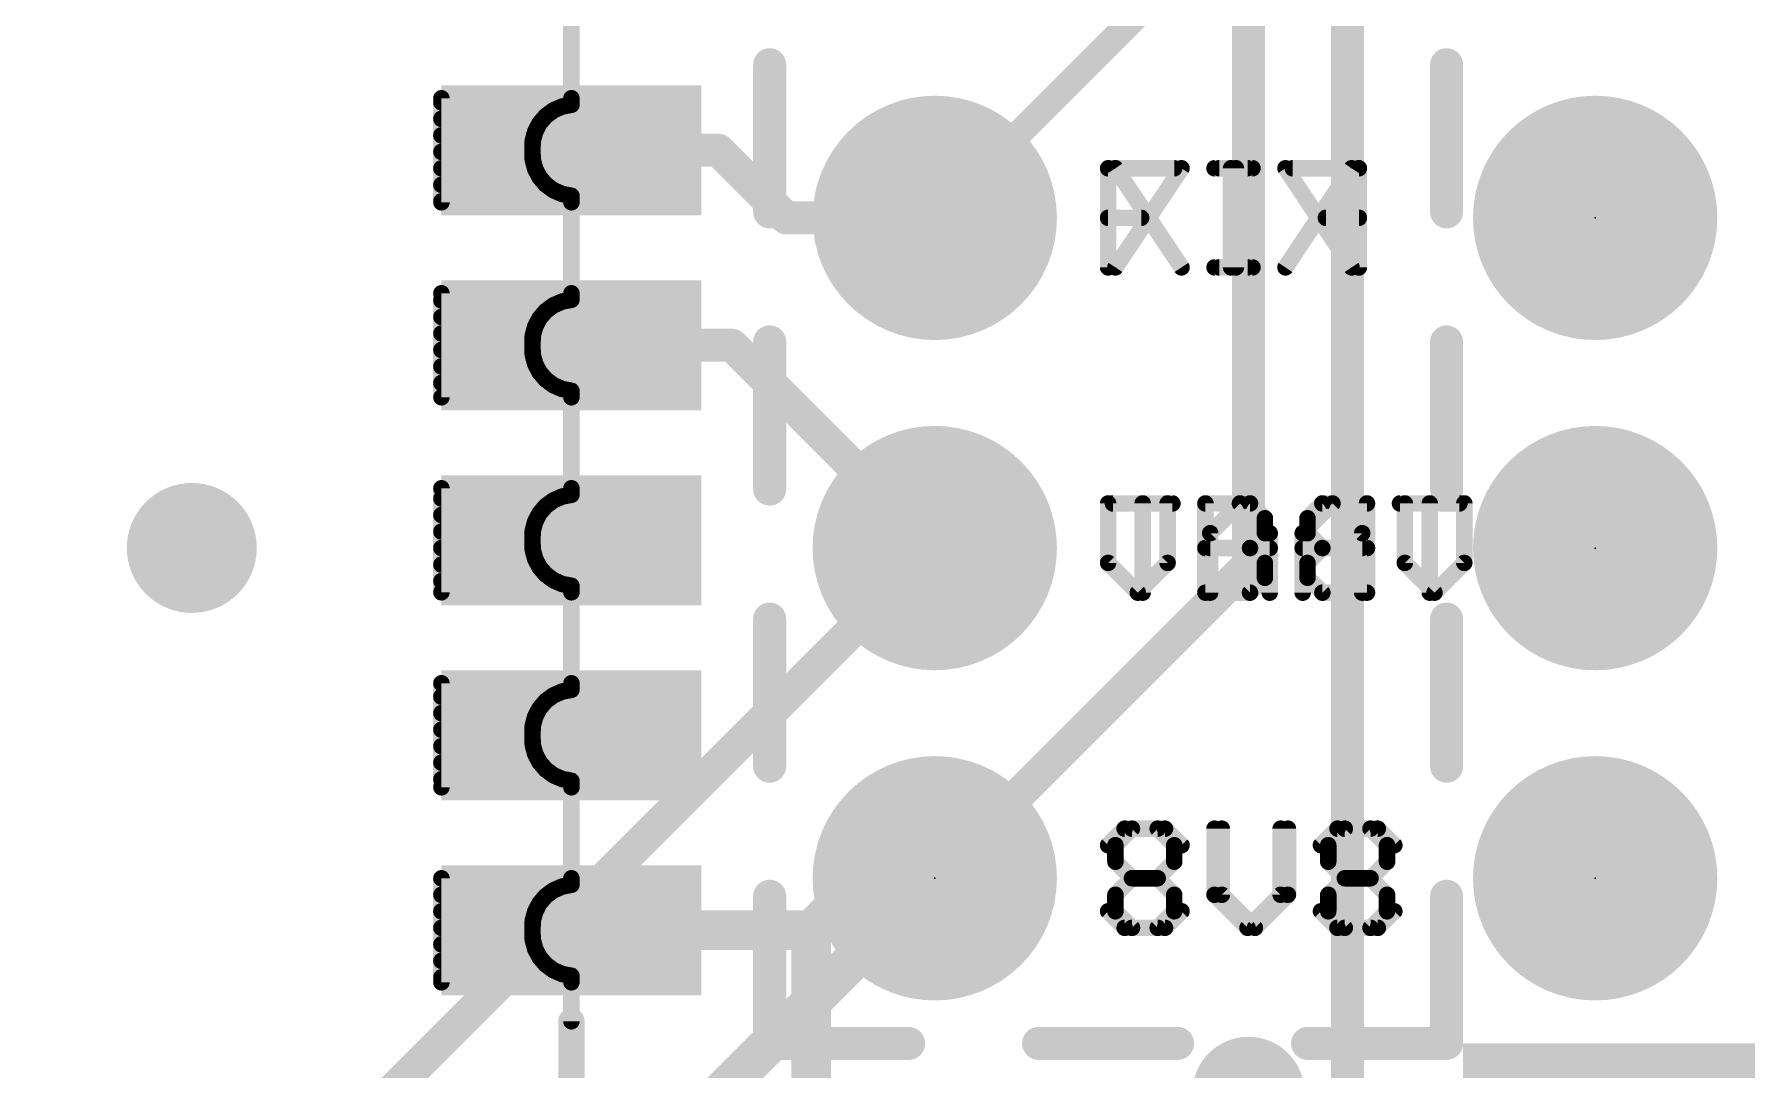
# Model space of a CAD drawing. Extents: x -24 to 83, y -23 to 53.
# Drawn here: x 14.66 to 27.84, y 13.77 to 21.73 of the extents above; entities that cross this region are included whole.
import ezdxf

# ---------------------------------------------------------------- set-up
doc = ezdxf.new("R2010")
doc.units = 0
for name, color, linetype in [('1', 12, 'CONTINUOUS'), ('16', 132, 'CONTINUOUS'), ('17', 110, 'CONTINUOUS'), ('18', 110, 'CONTINUOUS'), ('21', 41, 'CONTINUOUS'), ('22', 40, 'CONTINUOUS'), ('23', 53, 'CONTINUOUS'), ('51', 53, 'CONTINUOUS')]:
    doc.layers.add(name, color=color, linetype=linetype)

# ---------------------------------------------------------------- blocks, each defined once
blk = doc.blocks.new('RECT')
blk.add_solid([(-0.5, -0.5), (0.5, -0.5), (-0.5, 0.5), (0.5, 0.5)])
blk = doc.blocks.new('ROUNDP')
at = {"const_width": 0.5}
blk.add_lwpolyline([(0, -0.25, 1), (0, 0.25, 1), (0, -0.25)], format="xyb", dxfattribs=at)
blk = doc.blocks.new('ROUNDV')
at = {"const_width": 0.5}
blk.add_lwpolyline([(0, -0.25, 1), (0, 0.25, 1), (0, -0.25)], format="xyb", dxfattribs=at)

msp = doc.modelspace()

# ---------------------------------------------------------------- linework, layer by layer
at = {"layer": '1'}
for points, const_width in [([(18.795, 20.84), (19.927, 20.84)], 0.254), ([(19.927, 20.84), (20.447, 20.32)], 0.254), ([(21.59, 20.32), (20.447, 20.32)], 0.254), ([(18.795, 19.34), (20.03, 19.34)], 0.254), ([(20.03, 19.34), (21.59, 17.78)], 0.254), ([(20.64, 14.84), (21.04, 15.24)], 0.3048), ([(21.04, 15.24), (21.59, 15.24)], 0.3048), ([(18.795, 14.84), (20.64, 14.84)], 0.3048), ([(20.64, 14.84), (20.64, 12.7301)], 0.3048)]:
    msp.add_lwpolyline(points, dxfattribs=dict(at, const_width=const_width))
for points, const_width in [([(18.795, 20.9035, 1), (18.795, 20.7765)], 0.127), ([(19.9719, 20.8849, 1), (19.8821, 20.7951)], 0.127), ([(19.927, 20.7765, 1), (19.927, 20.9035)], 0.127), ([(20.447, 20.3835, 1), (20.447, 20.2565)], 0.127), ([(20.4021, 20.2751, 1), (20.4919, 20.3649)], 0.127), ([(21.59, 20.2565, 1), (21.59, 20.3835)], 0.127), ([(18.795, 19.4035, 1), (18.795, 19.2765)], 0.127), ([(20.0749, 19.3849, 1), (19.9851, 19.2951)], 0.127), ([(20.03, 19.2765, 1), (20.03, 19.4035)], 0.127), ([(21.5451, 17.7351, 1), (21.6349, 17.8249)], 0.127), ([(21.04, 15.3162, 1), (21.04, 15.1638)], 0.1524), ([(21.0939, 15.1861, 1), (20.9861, 15.2939)], 0.1524), ([(21.59, 15.1638, 1), (21.59, 15.3162)], 0.1524), ([(18.795, 14.9162, 1), (18.795, 14.7638)], 0.1524), ([(20.7162, 14.84, 1), (20.5638, 14.84)], 0.1524), ([(20.5861, 14.8939, 1), (20.6939, 14.7861)], 0.1524), ([(20.64, 14.7638, 1), (20.64, 14.9162)], 0.1524)]:
    msp.add_lwpolyline(points, format="xyb", dxfattribs=dict(at, const_width=const_width))
at = {"layer": '16'}
for points, const_width in [([(24.003, 36.322), (24.003, 17.653)], 0.254), ([(24.765, 36.195), (24.765, 10.795)], 0.254), ([(23.368, 22.098), (21.59, 20.32)], 0.2032), ([(14.79, 10.98), (21.59, 17.78)], 0.254), ([(21.59, 15.24), (24.003, 17.653)], 0.254), ([(19.812, 13.462), (21.59, 15.24)], 0.3048)]:
    msp.add_lwpolyline(points, dxfattribs=dict(at, const_width=const_width))
for points, const_width in [([(21.5541, 20.3559, 1), (21.6259, 20.2841)], 0.1016), ([(21.6349, 17.7351, 1), (21.5451, 17.8249)], 0.127), ([(23.9395, 17.653, 1), (24.0665, 17.653)], 0.127), ([(24.0479, 17.6081, 1), (23.9581, 17.6979)], 0.127), ([(21.6439, 15.1861, 1), (21.5361, 15.2939)], 0.1524), ([(21.5451, 15.2849, 1), (21.6349, 15.1951)], 0.127)]:
    msp.add_lwpolyline(points, format="xyb", dxfattribs=dict(at, const_width=const_width))
at = {"layer": '21'}
for points, const_width in [([(18.795, 29.04), (18.795, 14.14)], 0.127), ([(20.32, 21.498), (20.32, 20.366)], 0.254), ([(25.527, 20.366), (25.527, 21.498)], 0.254), ([(22.9235, 19.939), (22.9235, 20.7017)], 0.127), ([(22.9235, 20.7017), (23.4319, 20.7017)], 0.127), ([(23.7421, 20.7017), (23.9963, 20.7017)], 0.127), ([(23.8692, 19.939), (23.8692, 20.7017)], 0.127), ([(24.2878, 20.7017), (24.7962, 19.939)], 0.127), ([(24.7962, 20.7017), (24.2878, 19.939)], 0.127), ([(22.9235, 20.3203), (23.1777, 20.3203)], 0.127), ([(23.7421, 19.939), (23.9963, 19.939)], 0.127), ([(20.32, 19.366), (20.32, 18.234)], 0.254), ([(25.527, 18.234), (25.527, 19.366)], 0.254), ([(22.9235, 18.1235), (22.9235, 17.6659)], 0.127), ([(23.3811, 17.6659), (23.3811, 18.1235)], 0.127), ([(23.6719, 17.4371), (23.6719, 18.1235)], 0.127), ([(23.6719, 18.1235), (24.0151, 18.1235)], 0.127), ([(24.0151, 18.1235), (24.1295, 18.0091)], 0.127), ([(24.4203, 17.8947), (24.6491, 18.1235)], 0.127), ([(24.6491, 18.1235), (24.8779, 17.8947)], 0.127), ([(25.1687, 18.1235), (25.6263, 18.1235)], 0.127), ([(25.3975, 17.4371), (25.3975, 18.1235)], 0.127), ([(24.1295, 18.0091), (24.1295, 17.8947)], 0.127), ([(24.1295, 17.8947), (24.0151, 17.7803)], 0.127), ([(24.4203, 17.4371), (24.4203, 17.8947)], 0.127), ([(24.8779, 17.8947), (24.8779, 17.4371)], 0.127), ([(23.6719, 17.7803), (24.0151, 17.7803)], 0.127), ([(24.0151, 17.7803), (24.1295, 17.6659)], 0.127), ([(24.4203, 17.7803), (24.8779, 17.7803)], 0.127), ([(22.9235, 17.6659), (23.1523, 17.4371)], 0.127), ([(23.1523, 17.4371), (23.3811, 17.6659)], 0.127), ([(24.1295, 17.6659), (24.1295, 17.5515)], 0.127), ([(24.1295, 17.5515), (24.0151, 17.4371)], 0.127), ([(24.0151, 17.4371), (23.6719, 17.4371)], 0.127), ([(20.32, 17.234), (20.32, 16.102)], 0.254), ([(25.527, 16.102), (25.527, 17.234)], 0.254), ([(22.9235, 15.4945), (23.0506, 15.6217)], 0.127), ([(23.0506, 15.6217), (23.3048, 15.6217)], 0.127), ([(23.3048, 15.6217), (23.4319, 15.4945)], 0.127), ([(23.7421, 15.6217), (23.7421, 15.1132)], 0.127), ([(24.2505, 15.1132), (24.2505, 15.6217)], 0.127), ([(24.5607, 15.4945), (24.6878, 15.6217)], 0.127), ([(24.6878, 15.6217), (24.942, 15.6217)], 0.127), ([(24.942, 15.6217), (25.0691, 15.4945)], 0.127), ([(23.4319, 15.4945), (23.4319, 15.3674)], 0.127), ([(25.0691, 15.4945), (25.0691, 15.3674)], 0.127), ([(23.4319, 15.3674), (23.3048, 15.2403)], 0.127), ([(25.0691, 15.3674), (24.942, 15.2403)], 0.127), ([(23.3048, 15.2403), (23.1777, 15.2403)], 0.127), ([(23.3048, 15.2403), (23.4319, 15.1132)], 0.127), ([(24.942, 15.2403), (24.8149, 15.2403)], 0.127), ([(24.942, 15.2403), (25.0691, 15.1132)], 0.127), ([(20.32, 15.102), (20.32, 13.97)], 0.254), ([(23.4319, 15.1132), (23.4319, 14.9861)], 0.127), ([(23.7421, 15.1132), (23.9963, 14.859)], 0.127), ([(23.9963, 14.859), (24.2505, 15.1132)], 0.127), ([(25.0691, 15.1132), (25.0691, 14.9861)], 0.127), ([(25.527, 13.97), (25.527, 15.102)], 0.254), ([(23.0506, 14.859), (22.9235, 14.9861)], 0.127), ([(23.4319, 14.9861), (23.3048, 14.859)], 0.127), ([(24.6878, 14.859), (24.5607, 14.9861)], 0.127), ([(25.0691, 14.9861), (24.942, 14.859)], 0.127), ([(23.3048, 14.859), (23.0506, 14.859)], 0.127), ([(24.942, 14.859), (24.6878, 14.859)], 0.127), ([(18.795, 13.59), (18.795, 14.14)], 0.2032), ([(20.32, 13.97), (21.389, 13.97)], 0.254), ([(22.389, 13.97), (23.458, 13.97)], 0.254), ([(24.458, 13.97), (25.527, 13.97)], 0.254)]:
    msp.add_lwpolyline(points, dxfattribs=dict(at, const_width=const_width))
for points, const_width in [([(20.3835, 21.498, 1), (20.2565, 21.498)], 0.127), ([(25.5905, 21.498, 1), (25.4635, 21.498)], 0.127), ([(22.9235, 20.7334, 1), (22.9235, 20.6699)], 0.0635), ([(22.9552, 20.7017, 1), (22.8918, 20.7017)], 0.0635), ([(23.4319, 20.6699, 1), (23.4319, 20.7334)], 0.0635), ([(23.7421, 20.7334, 1), (23.7421, 20.6699)], 0.0635), ([(23.9009, 20.7017, 1), (23.8374, 20.7017)], 0.0635), ([(23.9963, 20.6699, 1), (23.9963, 20.7334)], 0.0635), ([(24.3142, 20.7193, 1), (24.2614, 20.684)], 0.0635), ([(24.8226, 20.684, 1), (24.7698, 20.7193)], 0.0635), ([(20.2565, 20.366, 1), (20.3835, 20.366)], 0.127), ([(25.4635, 20.366, 1), (25.5905, 20.366)], 0.127), ([(22.9235, 20.3521, 1), (22.9235, 20.2886)], 0.0635), ([(23.1777, 20.2886, 1), (23.1777, 20.3521)], 0.0635), ([(22.8918, 19.939, 1), (22.9552, 19.939)], 0.0635), ([(23.7421, 19.9707, 1), (23.7421, 19.9073)], 0.0635), ([(23.8374, 19.939, 1), (23.9009, 19.939)], 0.0635), ([(23.9963, 19.9073, 1), (23.9963, 19.9707)], 0.0635), ([(24.2614, 19.9566, 1), (24.3142, 19.9214)], 0.0635), ([(24.7698, 19.9214, 1), (24.8226, 19.9566)], 0.0635), ([(20.3835, 19.366, 1), (20.2565, 19.366)], 0.127), ([(25.5905, 19.366, 1), (25.4635, 19.366)], 0.127), ([(15.875, 17.531, 1), (15.875, 18.031, 1), (15.875, 17.531)], 0.5), ([(20.2565, 18.234, 1), (20.3835, 18.234)], 0.127), ([(22.9552, 18.1235, 1), (22.8918, 18.1235)], 0.0635), ([(23.4128, 18.1235, 1), (23.3493, 18.1235)], 0.0635), ([(23.6719, 18.1552, 1), (23.6719, 18.0917)], 0.0635), ([(23.7037, 18.1235, 1), (23.6402, 18.1235)], 0.0635), ([(24.0376, 18.1459, 1), (23.9927, 18.101)], 0.0635), ([(24.0151, 18.0917, 1), (24.0151, 18.1552)], 0.0635), ([(24.6716, 18.1459, 1), (24.6267, 18.101)], 0.0635), ([(24.6716, 18.101, 1), (24.6267, 18.1459)], 0.0635), ([(25.1687, 18.1552, 1), (25.1687, 18.0917)], 0.0635), ([(25.4293, 18.1235, 1), (25.3658, 18.1235)], 0.0635), ([(25.4635, 18.234, 1), (25.5905, 18.234)], 0.127), ([(25.6263, 18.0917, 1), (25.6263, 18.1552)], 0.0635), ([(24.1613, 18.0091, 1), (24.0978, 18.0091)], 0.0635), ([(24.1071, 17.9866, 1), (24.152, 18.0315)], 0.0635), ([(24.0978, 17.8947, 1), (24.1613, 17.8947)], 0.0635), ([(24.152, 17.8722, 1), (24.1071, 17.9171)], 0.0635), ([(24.4521, 17.8947, 1), (24.3886, 17.8947)], 0.0635), ([(24.3979, 17.9171, 1), (24.4428, 17.8722)], 0.0635), ([(24.9097, 17.8947, 1), (24.8462, 17.8947)], 0.0635), ([(24.8555, 17.8722, 1), (24.9004, 17.9171)], 0.0635), ([(23.6719, 17.812, 1), (23.6719, 17.7485)], 0.0635), ([(24.0376, 17.8027, 1), (23.9927, 17.7578)], 0.0635), ([(23.9927, 17.8027, 1), (24.0376, 17.7578)], 0.0635), ([(24.0151, 17.7485, 1), (24.0151, 17.812)], 0.0635), ([(24.4203, 17.812, 1), (24.4203, 17.7485)], 0.0635), ([(24.8779, 17.7485, 1), (24.8779, 17.812)], 0.0635), ([(22.946, 17.6883, 1), (22.901, 17.6434)], 0.0635), ([(22.8918, 17.6659, 1), (22.9552, 17.6659)], 0.0635), ([(23.3493, 17.6659, 1), (23.4128, 17.6659)], 0.0635), ([(23.4035, 17.6434, 1), (23.3586, 17.6883)], 0.0635), ([(24.1613, 17.6659, 1), (24.0978, 17.6659)], 0.0635), ([(24.1071, 17.6434, 1), (24.152, 17.6883)], 0.0635), ([(24.0978, 17.5515, 1), (24.1613, 17.5515)], 0.0635), ([(24.152, 17.529, 1), (24.1071, 17.5739)], 0.0635), ([(23.1298, 17.4596, 1), (23.1747, 17.4146)], 0.0635), ([(23.1298, 17.4146, 1), (23.1747, 17.4596)], 0.0635), ([(23.6719, 17.4688, 1), (23.6719, 17.4054)], 0.0635), ([(23.6402, 17.4371, 1), (23.7037, 17.4371)], 0.0635), ([(23.9927, 17.4596, 1), (24.0376, 17.4146)], 0.0635), ([(24.0151, 17.4054, 1), (24.0151, 17.4688)], 0.0635), ([(24.3886, 17.4371, 1), (24.4521, 17.4371)], 0.0635), ([(24.8462, 17.4371, 1), (24.9097, 17.4371)], 0.0635), ([(25.3658, 17.4371, 1), (25.4293, 17.4371)], 0.0635), ([(20.3835, 17.234, 1), (20.2565, 17.234)], 0.127), ([(25.5905, 17.234, 1), (25.4635, 17.234)], 0.127), ([(20.2565, 16.102, 1), (20.3835, 16.102)], 0.127), ([(25.4635, 16.102, 1), (25.5905, 16.102)], 0.127), ([(23.0506, 15.6534, 1), (23.0506, 15.5899)], 0.0635), ([(23.0731, 15.5992, 1), (23.0282, 15.6441)], 0.0635), ([(23.3273, 15.6441, 1), (23.2824, 15.5992)], 0.0635), ([(23.3048, 15.5899, 1), (23.3048, 15.6534)], 0.0635), ([(23.7738, 15.6217, 1), (23.7103, 15.6217)], 0.0635), ([(24.2823, 15.6217, 1), (24.2188, 15.6217)], 0.0635), ([(24.6878, 15.6534, 1), (24.6878, 15.5899)], 0.0635), ([(24.7102, 15.5992, 1), (24.6653, 15.6441)], 0.0635), ([(24.9644, 15.6441, 1), (24.9195, 15.5992)], 0.0635), ([(24.942, 15.5899, 1), (24.942, 15.6534)], 0.0635), ([(22.901, 15.517, 1), (22.946, 15.4721)], 0.0635), ([(23.4637, 15.4945, 1), (23.4002, 15.4945)], 0.0635), ([(23.4095, 15.4721, 1), (23.4544, 15.517)], 0.0635), ([(24.5382, 15.517, 1), (24.5831, 15.4721)], 0.0635), ([(25.1008, 15.4945, 1), (25.0373, 15.4945)], 0.0635), ([(25.0466, 15.4721, 1), (25.0915, 15.517)], 0.0635), ([(23.4544, 15.345, 1), (23.4095, 15.3899)], 0.0635), ([(25.0915, 15.345, 1), (25.0466, 15.3899)], 0.0635), ([(23.1777, 15.2721, 1), (23.1777, 15.2086)], 0.0635), ([(23.3273, 15.2628, 1), (23.2824, 15.2179)], 0.0635), ([(23.2824, 15.2628, 1), (23.3273, 15.2179)], 0.0635), ([(23.3048, 15.2086, 1), (23.3048, 15.2721)], 0.0635), ([(23.4002, 15.3674, 1), (23.4637, 15.3674)], 0.0635), ([(24.8149, 15.2721, 1), (24.8149, 15.2086)], 0.0635), ([(24.9644, 15.2628, 1), (24.9195, 15.2179)], 0.0635), ([(24.9195, 15.2628, 1), (24.9644, 15.2179)], 0.0635), ([(24.942, 15.2086, 1), (24.942, 15.2721)], 0.0635), ([(25.0373, 15.3674, 1), (25.1008, 15.3674)], 0.0635), ([(20.3835, 15.102, 1), (20.2565, 15.102)], 0.127), ([(23.4637, 15.1132, 1), (23.4002, 15.1132)], 0.0635), ([(23.4095, 15.0908, 1), (23.4544, 15.1357)], 0.0635), ([(23.7645, 15.1357, 1), (23.7196, 15.0908)], 0.0635), ([(24.273, 15.0908, 1), (24.2281, 15.1357)], 0.0635), ([(25.1008, 15.1132, 1), (25.0373, 15.1132)], 0.0635), ([(25.0466, 15.0908, 1), (25.0915, 15.1357)], 0.0635), ([(25.5905, 15.102, 1), (25.4635, 15.102)], 0.127), ([(22.946, 15.0086, 1), (22.901, 14.9637)], 0.0635), ([(23.4002, 14.9861, 1), (23.4637, 14.9861)], 0.0635), ([(23.4544, 14.9637, 1), (23.4095, 15.0086)], 0.0635), ([(23.7103, 15.1132, 1), (23.7738, 15.1132)], 0.0635), ([(24.2188, 15.1132, 1), (24.2823, 15.1132)], 0.0635), ([(24.5831, 15.0086, 1), (24.5382, 14.9637)], 0.0635), ([(25.0373, 14.9861, 1), (25.1008, 14.9861)], 0.0635), ([(25.0915, 14.9637, 1), (25.0466, 15.0086)], 0.0635), ([(23.0506, 14.8908, 1), (23.0506, 14.8272)], 0.0635), ([(23.0282, 14.8365, 1), (23.0731, 14.8815)], 0.0635), ([(23.2824, 14.8815, 1), (23.3273, 14.8365)], 0.0635), ([(23.3048, 14.8272, 1), (23.3048, 14.8908)], 0.0635), ([(23.9738, 14.8815, 1), (24.0187, 14.8365)], 0.0635), ([(23.9738, 14.8365, 1), (24.0187, 14.8815)], 0.0635), ([(24.6878, 14.8908, 1), (24.6878, 14.8272)], 0.0635), ([(24.6653, 14.8365, 1), (24.7102, 14.8815)], 0.0635), ([(24.9195, 14.8815, 1), (24.9644, 14.8365)], 0.0635), ([(24.942, 14.8272, 1), (24.942, 14.8908)], 0.0635), ([(18.8458, 14.14, 1), (18.7442, 14.14)], 0.1016), ([(18.7633, 14.14, 1), (18.8268, 14.14)], 0.0635), ([(20.32, 14.0335, 1), (20.32, 13.9065)], 0.127), ([(21.389, 13.9065, 1), (21.389, 14.0335)], 0.127), ([(22.389, 14.0335, 1), (22.389, 13.9065)], 0.127), ([(23.458, 13.9065, 1), (23.458, 14.0335)], 0.127), ([(24.458, 14.0335, 1), (24.458, 13.9065)], 0.127), ([(25.527, 13.9065, 1), (25.527, 14.0335)], 0.127), ([(20.2565, 13.97, 1), (20.3835, 13.97)], 0.127), ([(25.4635, 13.97, 1), (25.5905, 13.97)], 0.127)]:
    msp.add_lwpolyline(points, format="xyb", dxfattribs=dict(at, const_width=const_width))
at = {"layer": '22'}
for points, const_width in [([(20.32, 20.366), (20.32, 21.498)], 0.254), ([(25.527, 21.498), (25.527, 20.366)], 0.254), ([(23.4881, 20.7017), (22.9796, 19.939)], 0.127), ([(22.9796, 20.7017), (23.4881, 19.939)], 0.127), ([(24.0338, 20.7017), (23.7796, 20.7017)], 0.127), ([(23.9067, 19.939), (23.9067, 20.7017)], 0.127), ([(24.8524, 20.7017), (24.3439, 20.7017)], 0.127), ([(24.8524, 19.939), (24.8524, 20.7017)], 0.127), ([(24.8524, 20.3203), (24.5982, 20.3203)], 0.127), ([(24.0338, 19.939), (23.7796, 19.939)], 0.127), ([(20.32, 18.234), (20.32, 19.366)], 0.254), ([(25.527, 19.366), (25.527, 18.234)], 0.254), ([(23.4179, 18.1235), (22.9603, 18.1235)], 0.127), ([(23.1891, 17.4371), (23.1891, 18.1235)], 0.127), ([(23.9375, 18.1235), (23.7087, 17.8947)], 0.127), ([(24.1663, 17.8947), (23.9375, 18.1235)], 0.127), ([(24.5716, 18.1235), (24.4572, 18.0091)], 0.127), ([(24.9147, 18.1235), (24.5716, 18.1235)], 0.127), ([(24.9147, 17.4371), (24.9147, 18.1235)], 0.127), ([(25.2056, 17.6659), (25.2056, 18.1235)], 0.127), ([(25.6632, 18.1235), (25.6632, 17.6659)], 0.127), ([(24.4572, 18.0091), (24.4572, 17.8947)], 0.127), ([(23.7087, 17.8947), (23.7087, 17.4371)], 0.127), ([(24.1663, 17.4371), (24.1663, 17.8947)], 0.127), ([(24.4572, 17.8947), (24.5716, 17.7803)], 0.127), ([(24.1663, 17.7803), (23.7087, 17.7803)], 0.127), ([(24.5716, 17.7803), (24.4572, 17.6659)], 0.127), ([(24.9147, 17.7803), (24.5716, 17.7803)], 0.127), ([(24.4572, 17.6659), (24.4572, 17.5515)], 0.127), ([(25.4344, 17.4371), (25.2056, 17.6659)], 0.127), ([(25.6632, 17.6659), (25.4344, 17.4371)], 0.127), ([(24.4572, 17.5515), (24.5716, 17.4371)], 0.127), ([(24.5716, 17.4371), (24.9147, 17.4371)], 0.127), ([(20.32, 16.102), (20.32, 17.234)], 0.254), ([(25.527, 17.234), (25.527, 16.102)], 0.254), ([(23.1068, 15.6217), (22.9796, 15.4945)], 0.127), ([(23.361, 15.6217), (23.1068, 15.6217)], 0.127), ([(23.4881, 15.4945), (23.361, 15.6217)], 0.127), ([(23.7982, 15.1132), (23.7982, 15.6217)], 0.127), ([(24.3067, 15.6217), (24.3067, 15.1132)], 0.127), ([(24.7439, 15.6217), (24.6168, 15.4945)], 0.127), ([(24.9981, 15.6217), (24.7439, 15.6217)], 0.127), ([(25.1252, 15.4945), (24.9981, 15.6217)], 0.127), ([(22.9796, 15.4945), (22.9796, 15.3674)], 0.127), ([(24.6168, 15.4945), (24.6168, 15.3674)], 0.127), ([(22.9796, 15.3674), (23.1068, 15.2403)], 0.127), ([(24.6168, 15.3674), (24.7439, 15.2403)], 0.127), ([(23.1068, 15.2403), (22.9796, 15.1132)], 0.127), ([(23.1068, 15.2403), (23.2339, 15.2403)], 0.127), ([(24.7439, 15.2403), (24.6168, 15.1132)], 0.127), ([(24.7439, 15.2403), (24.871, 15.2403)], 0.127), ([(20.32, 13.97), (20.32, 15.102)], 0.254), ([(22.9796, 15.1132), (22.9796, 14.9861)], 0.127), ([(24.0524, 14.859), (23.7982, 15.1132)], 0.127), ([(24.3067, 15.1132), (24.0524, 14.859)], 0.127), ([(24.6168, 15.1132), (24.6168, 14.9861)], 0.127), ([(25.527, 15.102), (25.527, 13.97)], 0.254), ([(22.9796, 14.9861), (23.1068, 14.859)], 0.127), ([(23.361, 14.859), (23.4881, 14.9861)], 0.127), ([(24.6168, 14.9861), (24.7439, 14.859)], 0.127), ([(24.9981, 14.859), (25.1252, 14.9861)], 0.127), ([(23.1068, 14.859), (23.361, 14.859)], 0.127), ([(24.7439, 14.859), (24.9981, 14.859)], 0.127), ([(21.389, 13.97), (20.32, 13.97)], 0.254), ([(23.458, 13.97), (22.389, 13.97)], 0.254), ([(25.527, 13.97), (24.458, 13.97)], 0.254)]:
    msp.add_lwpolyline(points, dxfattribs=dict(at, const_width=const_width))
for points, const_width in [([(20.3835, 21.498, 1), (20.2565, 21.498)], 0.127), ([(25.5905, 21.498, 1), (25.4635, 21.498)], 0.127), ([(23.0061, 20.7193, 1), (22.9532, 20.684)], 0.0635), ([(23.5145, 20.684, 1), (23.4617, 20.7193)], 0.0635), ([(23.7796, 20.7334, 1), (23.7796, 20.6699)], 0.0635), ([(23.9384, 20.7017, 1), (23.8749, 20.7017)], 0.0635), ([(24.0338, 20.6699, 1), (24.0338, 20.7334)], 0.0635), ([(24.3439, 20.7334, 1), (24.3439, 20.6699)], 0.0635), ([(24.8841, 20.7017, 1), (24.8206, 20.7017)], 0.0635), ([(24.8524, 20.6699, 1), (24.8524, 20.7334)], 0.0635), ([(20.2565, 20.366, 1), (20.3835, 20.366)], 0.127), ([(25.4635, 20.366, 1), (25.5905, 20.366)], 0.127), ([(24.5982, 20.3521, 1), (24.5982, 20.2886)], 0.0635), ([(24.8524, 20.2886, 1), (24.8524, 20.3521)], 0.0635), ([(22.9532, 19.9566, 1), (23.0061, 19.9214)], 0.0635), ([(23.4617, 19.9214, 1), (23.5145, 19.9566)], 0.0635), ([(23.7796, 19.9707, 1), (23.7796, 19.9073)], 0.0635), ([(23.8749, 19.939, 1), (23.9384, 19.939)], 0.0635), ([(24.0338, 19.9073, 1), (24.0338, 19.9707)], 0.0635), ([(24.8206, 19.939, 1), (24.8841, 19.939)], 0.0635), ([(20.3835, 19.366, 1), (20.2565, 19.366)], 0.127), ([(25.5905, 19.366, 1), (25.4635, 19.366)], 0.127), ([(20.2565, 18.234, 1), (20.3835, 18.234)], 0.127), ([(22.9603, 18.1552, 1), (22.9603, 18.0917)], 0.0635), ([(23.2209, 18.1235, 1), (23.1574, 18.1235)], 0.0635), ([(23.4179, 18.0917, 1), (23.4179, 18.1552)], 0.0635), ([(23.96, 18.1459, 1), (23.9151, 18.101)], 0.0635), ([(23.96, 18.101, 1), (23.9151, 18.1459)], 0.0635), ([(24.5716, 18.1552, 1), (24.5716, 18.0917)], 0.0635), ([(24.594, 18.101, 1), (24.5491, 18.1459)], 0.0635), ([(24.9465, 18.1235, 1), (24.883, 18.1235)], 0.0635), ([(24.9147, 18.0917, 1), (24.9147, 18.1552)], 0.0635), ([(25.2373, 18.1235, 1), (25.1738, 18.1235)], 0.0635), ([(25.4635, 18.234, 1), (25.5905, 18.234)], 0.127), ([(25.6949, 18.1235, 1), (25.6314, 18.1235)], 0.0635), ([(24.4889, 18.0091, 1), (24.4254, 18.0091)], 0.0635), ([(24.4347, 18.0315, 1), (24.4796, 17.9866)], 0.0635), ([(23.7405, 17.8947, 1), (23.677, 17.8947)], 0.0635), ([(23.6863, 17.9171, 1), (23.7312, 17.8722)], 0.0635), ([(24.1981, 17.8947, 1), (24.1346, 17.8947)], 0.0635), ([(24.1439, 17.8722, 1), (24.1888, 17.9171)], 0.0635), ([(24.4254, 17.8947, 1), (24.4889, 17.8947)], 0.0635), ([(24.4796, 17.9171, 1), (24.4347, 17.8722)], 0.0635), ([(23.7087, 17.812, 1), (23.7087, 17.7485)], 0.0635), ([(24.1663, 17.7485, 1), (24.1663, 17.812)], 0.0635), ([(24.5716, 17.812, 1), (24.5716, 17.7485)], 0.0635), ([(24.594, 17.7578, 1), (24.5491, 17.8027)], 0.0635), ([(24.5491, 17.7578, 1), (24.594, 17.8027)], 0.0635), ([(24.9147, 17.7485, 1), (24.9147, 17.812)], 0.0635), ([(24.4889, 17.6659, 1), (24.4254, 17.6659)], 0.0635), ([(24.4347, 17.6883, 1), (24.4796, 17.6434)], 0.0635), ([(25.228, 17.6883, 1), (25.1831, 17.6434)], 0.0635), ([(25.1738, 17.6659, 1), (25.2373, 17.6659)], 0.0635), ([(25.6314, 17.6659, 1), (25.6949, 17.6659)], 0.0635), ([(25.6856, 17.6434, 1), (25.6407, 17.6883)], 0.0635), ([(24.4254, 17.5515, 1), (24.4889, 17.5515)], 0.0635), ([(24.4796, 17.5739, 1), (24.4347, 17.529)], 0.0635), ([(23.1574, 17.4371, 1), (23.2209, 17.4371)], 0.0635), ([(23.677, 17.4371, 1), (23.7405, 17.4371)], 0.0635), ([(24.1346, 17.4371, 1), (24.1981, 17.4371)], 0.0635), ([(24.5716, 17.4688, 1), (24.5716, 17.4054)], 0.0635), ([(24.5491, 17.4146, 1), (24.594, 17.4596)], 0.0635), ([(24.883, 17.4371, 1), (24.9465, 17.4371)], 0.0635), ([(24.9147, 17.4054, 1), (24.9147, 17.4688)], 0.0635), ([(25.4119, 17.4596, 1), (25.4568, 17.4146)], 0.0635), ([(25.4119, 17.4146, 1), (25.4568, 17.4596)], 0.0635), ([(20.3835, 17.234, 1), (20.2565, 17.234)], 0.127), ([(25.5905, 17.234, 1), (25.4635, 17.234)], 0.127), ([(20.2565, 16.102, 1), (20.3835, 16.102)], 0.127), ([(25.4635, 16.102, 1), (25.5905, 16.102)], 0.127), ([(23.1068, 15.6534, 1), (23.1068, 15.5899)], 0.0635), ([(23.1292, 15.5992, 1), (23.0843, 15.6441)], 0.0635), ([(23.3834, 15.6441, 1), (23.3385, 15.5992)], 0.0635), ([(23.361, 15.5899, 1), (23.361, 15.6534)], 0.0635), ([(23.83, 15.6217, 1), (23.7665, 15.6217)], 0.0635), ([(24.3384, 15.6217, 1), (24.2749, 15.6217)], 0.0635), ([(24.7439, 15.6534, 1), (24.7439, 15.5899)], 0.0635), ([(24.7664, 15.5992, 1), (24.7215, 15.6441)], 0.0635), ([(25.0206, 15.6441, 1), (24.9757, 15.5992)], 0.0635), ([(24.9981, 15.5899, 1), (24.9981, 15.6534)], 0.0635), ([(23.0114, 15.4945, 1), (22.9479, 15.4945)], 0.0635), ([(22.9572, 15.517, 1), (23.0021, 15.4721)], 0.0635), ([(23.4656, 15.4721, 1), (23.5105, 15.517)], 0.0635), ([(24.6486, 15.4945, 1), (24.5851, 15.4945)], 0.0635), ([(24.5944, 15.517, 1), (24.6393, 15.4721)], 0.0635), ([(25.1028, 15.4721, 1), (25.1477, 15.517)], 0.0635), ([(23.0021, 15.3899, 1), (22.9572, 15.345)], 0.0635), ([(24.6393, 15.3899, 1), (24.5944, 15.345)], 0.0635), ([(22.9479, 15.3674, 1), (23.0114, 15.3674)], 0.0635), ([(23.1068, 15.2721, 1), (23.1068, 15.2086)], 0.0635), ([(23.1292, 15.2179, 1), (23.0843, 15.2628)], 0.0635), ([(23.0843, 15.2179, 1), (23.1292, 15.2628)], 0.0635), ([(23.2339, 15.2086, 1), (23.2339, 15.2721)], 0.0635), ([(24.5851, 15.3674, 1), (24.6486, 15.3674)], 0.0635), ([(24.7439, 15.2721, 1), (24.7439, 15.2086)], 0.0635), ([(24.7664, 15.2179, 1), (24.7215, 15.2628)], 0.0635), ([(24.7215, 15.2179, 1), (24.7664, 15.2628)], 0.0635), ([(24.871, 15.2086, 1), (24.871, 15.2721)], 0.0635), ([(20.3835, 15.102, 1), (20.2565, 15.102)], 0.127), ([(23.0114, 15.1132, 1), (22.9479, 15.1132)], 0.0635), ([(22.9572, 15.1357, 1), (23.0021, 15.0908)], 0.0635), ([(23.8207, 15.1357, 1), (23.7758, 15.0908)], 0.0635), ([(24.3291, 15.0908, 1), (24.2842, 15.1357)], 0.0635), ([(24.6486, 15.1132, 1), (24.5851, 15.1132)], 0.0635), ([(24.5944, 15.1357, 1), (24.6393, 15.0908)], 0.0635), ([(25.5905, 15.102, 1), (25.4635, 15.102)], 0.127), ([(23.0021, 15.0086, 1), (22.9572, 14.9637)], 0.0635), ([(22.9479, 14.9861, 1), (23.0114, 14.9861)], 0.0635), ([(23.5105, 14.9637, 1), (23.4656, 15.0086)], 0.0635), ([(23.7665, 15.1132, 1), (23.83, 15.1132)], 0.0635), ([(24.2749, 15.1132, 1), (24.3384, 15.1132)], 0.0635), ([(24.6393, 15.0086, 1), (24.5944, 14.9637)], 0.0635), ([(24.5851, 14.9861, 1), (24.6486, 14.9861)], 0.0635), ([(25.1477, 14.9637, 1), (25.1028, 15.0086)], 0.0635), ([(23.1068, 14.8908, 1), (23.1068, 14.8272)], 0.0635), ([(23.0843, 14.8365, 1), (23.1292, 14.8815)], 0.0635), ([(23.3385, 14.8815, 1), (23.3834, 14.8365)], 0.0635), ([(23.361, 14.8272, 1), (23.361, 14.8908)], 0.0635), ([(24.03, 14.8815, 1), (24.0749, 14.8365)], 0.0635), ([(24.03, 14.8365, 1), (24.0749, 14.8815)], 0.0635), ([(24.7439, 14.8908, 1), (24.7439, 14.8272)], 0.0635), ([(24.7215, 14.8365, 1), (24.7664, 14.8815)], 0.0635), ([(24.9757, 14.8815, 1), (25.0206, 14.8365)], 0.0635), ([(24.9981, 14.8272, 1), (24.9981, 14.8908)], 0.0635), ([(20.32, 14.0335, 1), (20.32, 13.9065)], 0.127), ([(21.389, 13.9065, 1), (21.389, 14.0335)], 0.127), ([(22.389, 14.0335, 1), (22.389, 13.9065)], 0.127), ([(23.458, 13.9065, 1), (23.458, 14.0335)], 0.127), ([(24.458, 14.0335, 1), (24.458, 13.9065)], 0.127), ([(25.527, 13.9065, 1), (25.527, 14.0335)], 0.127), ([(20.2565, 13.97, 1), (20.3835, 13.97)], 0.127), ([(25.4635, 13.97, 1), (25.5905, 13.97)], 0.127)]:
    msp.add_lwpolyline(points, format="xyb", dxfattribs=dict(at, const_width=const_width))
at = {"layer": '23'}
for p in [(26.67, 20.32), (26.67, 17.78), (21.59, 15.24), (26.67, 15.24)]:
    msp.add_point(p, dxfattribs=at)
at = {"layer": '51', "const_width": 0.127}
for points in [[(18.795, 29.59), (18.795, 13.59)], [(17.795, 20.44), (17.795, 21.24)], [(17.795, 21.24), (18.795, 21.24)], [(17.795, 21.209), (18.795, 21.209)], [(18.6565, 21.147), (18.5978, 21.1035)], [(18.7233, 21.1763), (18.6565, 21.147)], [(18.795, 21.19), (18.7233, 21.1763)], [(18.795, 21.24), (18.795, 21.19)], [(17.795, 21.082), (18.5794, 21.082)], [(18.5503, 21.0481), (18.5163, 20.9835)], [(18.5978, 21.1035), (18.5503, 21.0481)], [(17.795, 20.955), (18.5088, 20.955)], [(18.4976, 20.9129), (18.495, 20.84)], [(18.5163, 20.9835), (18.4976, 20.9129)], [(17.795, 20.828), (18.4954, 20.828)], [(18.495, 20.84), (18.4976, 20.7671)], [(18.4976, 20.7671), (18.5163, 20.6965)], [(17.795, 20.701), (18.5151, 20.701)], [(18.5163, 20.6965), (18.5503, 20.6319)], [(18.5503, 20.6319), (18.5978, 20.5765)], [(17.795, 20.574), (18.6012, 20.574)], [(18.5978, 20.5765), (18.6565, 20.533)], [(18.6565, 20.533), (18.7233, 20.5037)], [(18.7233, 20.5037), (18.795, 20.49)], [(18.795, 20.49), (18.795, 20.44)], [(17.795, 20.447), (18.795, 20.447)], [(18.795, 20.44), (17.795, 20.44)], [(17.795, 18.94), (17.795, 19.74)], [(17.795, 19.74), (18.795, 19.74)], [(18.795, 19.74), (18.795, 19.69)], [(17.795, 19.685), (18.7689, 19.685)], [(18.5978, 19.6035), (18.5503, 19.5481)], [(18.6565, 19.647), (18.5978, 19.6035)], [(18.7233, 19.6763), (18.6565, 19.647)], [(18.795, 19.69), (18.7233, 19.6763)], [(17.795, 19.558), (18.5588, 19.558)], [(18.5163, 19.4835), (18.4976, 19.4129)], [(18.5503, 19.5481), (18.5163, 19.4835)], [(17.795, 19.431), (18.5024, 19.431)], [(17.795, 19.304), (18.4963, 19.304)], [(18.4976, 19.4129), (18.495, 19.34)], [(18.495, 19.34), (18.4976, 19.2671)], [(17.795, 19.177), (18.5266, 19.177)], [(18.4976, 19.2671), (18.5163, 19.1965)], [(18.5163, 19.1965), (18.5503, 19.1319)], [(17.795, 19.05), (18.6336, 19.05)], [(18.5503, 19.1319), (18.5978, 19.0765)], [(18.5978, 19.0765), (18.6565, 19.033)], [(18.795, 18.94), (17.795, 18.94)], [(18.6565, 19.033), (18.7233, 19.0037)], [(18.7233, 19.0037), (18.795, 18.99)], [(18.795, 18.99), (18.795, 18.94)], [(17.795, 17.44), (17.795, 18.24)], [(17.795, 18.24), (18.795, 18.24)], [(17.795, 18.161), (18.6885, 18.161)], [(18.6565, 18.147), (18.5978, 18.1035)], [(18.7233, 18.1763), (18.6565, 18.147)], [(18.795, 18.19), (18.7233, 18.1763)], [(18.795, 18.24), (18.795, 18.19)], [(17.795, 18.034), (18.5429, 18.034)], [(18.5163, 17.9835), (18.4976, 17.9129)], [(18.5503, 18.0481), (18.5163, 17.9835)], [(18.5978, 18.1035), (18.5503, 18.0481)], [(17.795, 17.907), (18.4974, 17.907)], [(18.4976, 17.9129), (18.495, 17.84)], [(17.795, 17.78), (18.4971, 17.78)], [(18.495, 17.84), (18.4976, 17.7671)], [(18.4976, 17.7671), (18.5163, 17.6965)], [(17.795, 17.653), (18.5392, 17.653)], [(18.5163, 17.6965), (18.5503, 17.6319)], [(18.5503, 17.6319), (18.5978, 17.5765)], [(17.795, 17.526), (18.6725, 17.526)], [(18.5978, 17.5765), (18.6565, 17.533)], [(18.6565, 17.533), (18.7233, 17.5037)], [(18.7233, 17.5037), (18.795, 17.49)], [(18.795, 17.49), (18.795, 17.44)], [(18.795, 17.44), (17.795, 17.44)], [(17.795, 15.94), (17.795, 16.74)], [(17.795, 16.74), (18.795, 16.74)], [(18.7233, 16.6763), (18.6565, 16.647)], [(18.795, 16.69), (18.7233, 16.6763)], [(18.795, 16.74), (18.795, 16.69)], [(17.795, 16.637), (18.643, 16.637)], [(18.5503, 16.5481), (18.5163, 16.4835)], [(18.5978, 16.6035), (18.5503, 16.5481)], [(18.6565, 16.647), (18.5978, 16.6035)], [(17.795, 16.51), (18.5303, 16.51)], [(18.4976, 16.4129), (18.495, 16.34)], [(18.5163, 16.4835), (18.4976, 16.4129)], [(17.795, 16.383), (18.4965, 16.383)], [(18.495, 16.34), (18.4976, 16.2671)], [(17.795, 16.256), (18.5005, 16.256)], [(18.4976, 16.2671), (18.5163, 16.1965)], [(18.5163, 16.1965), (18.5503, 16.1319)], [(17.795, 16.129), (18.5528, 16.129)], [(18.5503, 16.1319), (18.5978, 16.0765)], [(18.5978, 16.0765), (18.6565, 16.033)], [(18.6565, 16.033), (18.7233, 16.0037)], [(17.795, 16.002), (18.7323, 16.002)], [(18.795, 15.94), (17.795, 15.94)], [(18.7233, 16.0037), (18.795, 15.99)], [(18.795, 15.99), (18.795, 15.94)], [(17.795, 14.44), (17.795, 15.24)], [(17.795, 15.24), (18.795, 15.24)], [(18.795, 15.24), (18.795, 15.19)], [(17.795, 15.113), (18.6106, 15.113)], [(18.5978, 15.1035), (18.5503, 15.0481)], [(18.6565, 15.147), (18.5978, 15.1035)], [(18.7233, 15.1763), (18.6565, 15.147)], [(18.795, 15.19), (18.7233, 15.1763)], [(17.795, 14.986), (18.5177, 14.986)], [(18.5163, 14.9835), (18.4976, 14.9129)], [(18.5503, 15.0481), (18.5163, 14.9835)], [(17.795, 14.859), (18.4957, 14.859)], [(18.4976, 14.9129), (18.495, 14.84)], [(18.495, 14.84), (18.4976, 14.7671)], [(17.795, 14.732), (18.5069, 14.732)], [(18.4976, 14.7671), (18.5163, 14.6965)], [(18.5163, 14.6965), (18.5503, 14.6319)], [(17.795, 14.605), (18.5734, 14.605)], [(18.5503, 14.6319), (18.5978, 14.5765)], [(18.5978, 14.5765), (18.6565, 14.533)], [(17.795, 14.478), (18.795, 14.478)], [(18.795, 14.44), (17.795, 14.44)], [(18.6565, 14.533), (18.7233, 14.5037)], [(18.7233, 14.5037), (18.795, 14.49)], [(18.795, 14.49), (18.795, 14.44)]]:
    msp.add_lwpolyline(points, dxfattribs=at)
at = {"layer": '51', "const_width": 0.0635}
for points in [[(17.795, 21.2718, 1), (17.795, 21.2083)], [(17.8268, 21.24, 1), (17.7633, 21.24)], [(17.795, 21.2407, 1), (17.795, 21.1773)], [(18.6754, 21.1215, 1), (18.6376, 21.1725)], [(18.7173, 21.2075, 1), (18.7293, 21.1451)], [(18.7361, 21.1472, 1), (18.7106, 21.2054)], [(18.8268, 21.24, 1), (18.7633, 21.24)], [(18.7633, 21.19, 1), (18.8268, 21.19)], [(18.801, 21.1588, 1), (18.789, 21.2212)], [(18.795, 21.2083, 1), (18.795, 21.2718)], [(18.795, 21.1773, 1), (18.795, 21.2407)], [(17.795, 21.1137, 1), (17.795, 21.0503)], [(18.5262, 21.0687, 1), (18.5744, 21.0274)], [(18.5784, 21.0333, 1), (18.5222, 21.0629)], [(18.5789, 21.129, 1), (18.6167, 21.078)], [(18.6219, 21.0828, 1), (18.5737, 21.1242)], [(18.5794, 21.0503, 1), (18.5794, 21.1137)], [(18.6437, 21.176, 1), (18.6692, 21.1179)], [(17.795, 20.9868, 1), (17.795, 20.9233)], [(18.5293, 20.9118, 1), (18.4659, 20.9141)], [(18.4669, 20.9211, 1), (18.5283, 20.9048)], [(18.4882, 20.9983, 1), (18.5444, 20.9687)], [(18.547, 20.9753, 1), (18.4857, 20.9916)], [(18.5088, 20.9233, 1), (18.5088, 20.9868)], [(17.795, 20.8597, 1), (17.795, 20.7963)], [(18.5267, 20.8411, 1), (18.4633, 20.8389)], [(18.4633, 20.8411, 1), (18.5267, 20.8389)], [(18.5283, 20.7752, 1), (18.4669, 20.7589)], [(18.4954, 20.7963, 1), (18.4954, 20.8597)], [(17.795, 20.7327, 1), (17.795, 20.6693)], [(18.4659, 20.7659, 1), (18.5293, 20.7682)], [(18.5444, 20.7113, 1), (18.4882, 20.6817)], [(18.4857, 20.6884, 1), (18.547, 20.7047)], [(18.5151, 20.6693, 1), (18.5151, 20.7327)], [(18.5744, 20.6526, 1), (18.5262, 20.6113)], [(17.795, 20.6058, 1), (17.795, 20.5423)], [(18.5222, 20.6171, 1), (18.5784, 20.6467)], [(18.6167, 20.602, 1), (18.5789, 20.551)], [(18.5737, 20.5558, 1), (18.6219, 20.5972)], [(18.6012, 20.5423, 1), (18.6012, 20.6058)], [(18.6692, 20.5621, 1), (18.6437, 20.504)], [(18.6376, 20.5075, 1), (18.6754, 20.5585)], [(18.7293, 20.5349, 1), (18.7173, 20.4725)], [(18.7106, 20.4746, 1), (18.7361, 20.5328)], [(18.8268, 20.49, 1), (18.7633, 20.49)], [(18.789, 20.4588, 1), (18.801, 20.5212)], [(17.795, 20.4788, 1), (17.795, 20.4153)], [(17.795, 20.4718, 1), (17.795, 20.4083)], [(17.7633, 20.44, 1), (17.8268, 20.44)], [(18.7633, 20.44, 1), (18.8268, 20.44)], [(18.795, 20.4153, 1), (18.795, 20.4788)], [(18.795, 20.4083, 1), (18.795, 20.4718)], [(17.795, 19.7718, 1), (17.795, 19.7083)], [(17.8268, 19.74, 1), (17.7633, 19.74)], [(18.8268, 19.74, 1), (18.7633, 19.74)], [(18.795, 19.7083, 1), (18.795, 19.7718)], [(17.795, 19.7168, 1), (17.795, 19.6533)], [(18.5789, 19.629, 1), (18.6167, 19.578)], [(18.6219, 19.5828, 1), (18.5737, 19.6242)], [(18.6437, 19.676, 1), (18.6692, 19.6179)], [(18.6754, 19.6215, 1), (18.6376, 19.6725)], [(18.7173, 19.7075, 1), (18.7293, 19.6451)], [(18.7361, 19.6472, 1), (18.7106, 19.7054)], [(18.7633, 19.69, 1), (18.8268, 19.69)], [(18.7689, 19.6533, 1), (18.7689, 19.7168)], [(18.801, 19.6588, 1), (18.789, 19.7212)], [(17.795, 19.5897, 1), (17.795, 19.5263)], [(18.4882, 19.4983, 1), (18.5444, 19.4687)], [(18.547, 19.4753, 1), (18.4857, 19.4916)], [(18.5262, 19.5687, 1), (18.5744, 19.5274)], [(18.5784, 19.5333, 1), (18.5222, 19.5629)], [(18.5588, 19.5263, 1), (18.5588, 19.5897)], [(17.795, 19.3358, 1), (17.795, 19.2723)], [(17.795, 19.4627, 1), (17.795, 19.3993)], [(18.5267, 19.3411, 1), (18.4633, 19.3389)], [(18.4633, 19.3411, 1), (18.5267, 19.3389)], [(18.5293, 19.4118, 1), (18.4659, 19.4141)], [(18.4669, 19.4211, 1), (18.5283, 19.4048)], [(18.4963, 19.2723, 1), (18.4963, 19.3358)], [(18.5024, 19.3993, 1), (18.5024, 19.4627)], [(17.795, 19.2087, 1), (17.795, 19.1453)], [(18.5283, 19.2752, 1), (18.4669, 19.2589)], [(18.4659, 19.2659, 1), (18.5293, 19.2682)], [(18.5444, 19.2113, 1), (18.4882, 19.1817)], [(18.4857, 19.1884, 1), (18.547, 19.2047)], [(18.5266, 19.1453, 1), (18.5266, 19.2087)], [(17.795, 19.0817, 1), (17.795, 19.0183)], [(18.5744, 19.1526, 1), (18.5262, 19.1113)], [(18.5222, 19.1171, 1), (18.5784, 19.1467)], [(18.6167, 19.102, 1), (18.5789, 19.051)], [(18.5737, 19.0558, 1), (18.6219, 19.0972)], [(18.6336, 19.0183, 1), (18.6336, 19.0817)], [(17.795, 18.9718, 1), (17.795, 18.9083)], [(17.7633, 18.94, 1), (17.8268, 18.94)], [(18.6692, 19.0621, 1), (18.6437, 19.004)], [(18.6376, 19.0075, 1), (18.6754, 19.0585)], [(18.7293, 19.0349, 1), (18.7173, 18.9725)], [(18.7106, 18.9746, 1), (18.7361, 19.0328)], [(18.8268, 18.99, 1), (18.7633, 18.99)], [(18.7633, 18.94, 1), (18.8268, 18.94)], [(18.789, 18.9588, 1), (18.801, 19.0212)], [(18.795, 18.9083, 1), (18.795, 18.9718)], [(17.795, 18.2718, 1), (17.795, 18.2083)], [(17.795, 18.1928, 1), (17.795, 18.1293)], [(17.8268, 18.24, 1), (17.7633, 18.24)], [(18.6437, 18.176, 1), (18.6692, 18.1179)], [(18.6754, 18.1215, 1), (18.6376, 18.1725)], [(18.6885, 18.1293, 1), (18.6885, 18.1928)], [(18.7173, 18.2075, 1), (18.7293, 18.1451)], [(18.7361, 18.1472, 1), (18.7106, 18.2054)], [(18.8268, 18.24, 1), (18.7633, 18.24)], [(18.7633, 18.19, 1), (18.8268, 18.19)], [(18.801, 18.1588, 1), (18.789, 18.2212)], [(18.795, 18.2083, 1), (18.795, 18.2718)], [(17.795, 18.0658, 1), (17.795, 18.0023)], [(18.5262, 18.0687, 1), (18.5744, 18.0274)], [(18.5784, 18.0333, 1), (18.5222, 18.0629)], [(18.5429, 18.0023, 1), (18.5429, 18.0658)], [(18.5789, 18.129, 1), (18.6167, 18.078)], [(18.6219, 18.0828, 1), (18.5737, 18.1242)], [(17.795, 17.9387, 1), (17.795, 17.8753)], [(18.5293, 17.9118, 1), (18.4659, 17.9141)], [(18.4669, 17.9211, 1), (18.5283, 17.9048)], [(18.4882, 17.9983, 1), (18.5444, 17.9687)], [(18.547, 17.9753, 1), (18.4857, 17.9916)], [(18.4974, 17.8753, 1), (18.4974, 17.9387)], [(17.795, 17.8117, 1), (17.795, 17.7483)], [(18.5267, 17.8411, 1), (18.4633, 17.8389)], [(18.4633, 17.8411, 1), (18.5267, 17.8389)], [(18.5283, 17.7752, 1), (18.4669, 17.7589)], [(18.4659, 17.7659, 1), (18.5293, 17.7682)], [(18.4971, 17.7483, 1), (18.4971, 17.8117)], [(17.795, 17.6848, 1), (17.795, 17.6213)], [(18.5444, 17.7113, 1), (18.4882, 17.6817)], [(18.4857, 17.6884, 1), (18.547, 17.7047)], [(18.5744, 17.6526, 1), (18.5262, 17.6113)], [(18.5222, 17.6171, 1), (18.5784, 17.6467)], [(18.5392, 17.6213, 1), (18.5392, 17.6848)], [(17.795, 17.5577, 1), (17.795, 17.4943)], [(18.6167, 17.602, 1), (18.5789, 17.551)], [(18.5737, 17.5558, 1), (18.6219, 17.5972)], [(18.6692, 17.5621, 1), (18.6437, 17.504)], [(18.6376, 17.5075, 1), (18.6754, 17.5585)], [(18.6725, 17.4943, 1), (18.6725, 17.5577)], [(18.7293, 17.5349, 1), (18.7173, 17.4725)], [(18.7106, 17.4746, 1), (18.7361, 17.5328)], [(18.8268, 17.49, 1), (18.7633, 17.49)], [(18.789, 17.4588, 1), (18.801, 17.5212)], [(17.795, 17.4718, 1), (17.795, 17.4083)], [(17.7633, 17.44, 1), (17.8268, 17.44)], [(18.7633, 17.44, 1), (18.8268, 17.44)], [(18.795, 17.4083, 1), (18.795, 17.4718)], [(17.795, 16.7718, 1), (17.795, 16.7083)], [(17.8268, 16.74, 1), (17.7633, 16.74)], [(18.7173, 16.7075, 1), (18.7293, 16.6451)], [(18.7361, 16.6472, 1), (18.7106, 16.7054)], [(18.8268, 16.74, 1), (18.7633, 16.74)], [(18.801, 16.6588, 1), (18.789, 16.7212)], [(18.795, 16.7083, 1), (18.795, 16.7718)], [(17.795, 16.6687, 1), (17.795, 16.6053)], [(18.5262, 16.5687, 1), (18.5744, 16.5274)], [(18.5784, 16.5333, 1), (18.5222, 16.5629)], [(18.5789, 16.629, 1), (18.6167, 16.578)], [(18.6219, 16.5828, 1), (18.5737, 16.6242)], [(18.6437, 16.676, 1), (18.6692, 16.6179)], [(18.6754, 16.6215, 1), (18.6376, 16.6725)], [(18.643, 16.6053, 1), (18.643, 16.6687)], [(18.7633, 16.69, 1), (18.8268, 16.69)], [(17.795, 16.5418, 1), (17.795, 16.4783)], [(18.5293, 16.4118, 1), (18.4659, 16.4141)], [(18.4882, 16.4983, 1), (18.5444, 16.4687)], [(18.547, 16.4753, 1), (18.4857, 16.4916)], [(18.5303, 16.4783, 1), (18.5303, 16.5418)], [(17.795, 16.4147, 1), (17.795, 16.3513)], [(18.5267, 16.3411, 1), (18.4633, 16.3389)], [(18.4633, 16.3411, 1), (18.5267, 16.3389)], [(18.4669, 16.4211, 1), (18.5283, 16.4048)], [(18.4965, 16.3513, 1), (18.4965, 16.4147)], [(17.795, 16.2877, 1), (17.795, 16.2243)], [(18.5283, 16.2752, 1), (18.4669, 16.2589)], [(18.4659, 16.2659, 1), (18.5293, 16.2682)], [(18.5444, 16.2113, 1), (18.4882, 16.1817)], [(18.4857, 16.1884, 1), (18.547, 16.2047)], [(18.5005, 16.2243, 1), (18.5005, 16.2877)], [(17.795, 16.1608, 1), (17.795, 16.0973)], [(18.5744, 16.1526, 1), (18.5262, 16.1113)], [(18.5222, 16.1171, 1), (18.5784, 16.1467)], [(18.5528, 16.0973, 1), (18.5528, 16.1608)], [(18.6167, 16.102, 1), (18.5789, 16.051)], [(18.5737, 16.0558, 1), (18.6219, 16.0972)], [(18.6692, 16.0621, 1), (18.6437, 16.004)], [(18.6376, 16.0075, 1), (18.6754, 16.0585)], [(17.795, 16.0338, 1), (17.795, 15.9703)], [(17.795, 15.9718, 1), (17.795, 15.9083)], [(17.7633, 15.94, 1), (17.8268, 15.94)], [(18.7293, 16.0349, 1), (18.7173, 15.9725)], [(18.7106, 15.9746, 1), (18.7361, 16.0328)], [(18.7323, 15.9703, 1), (18.7323, 16.0338)], [(18.8268, 15.99, 1), (18.7633, 15.99)], [(18.7633, 15.94, 1), (18.8268, 15.94)], [(18.789, 15.9588, 1), (18.801, 16.0212)], [(18.795, 15.9083, 1), (18.795, 15.9718)], [(17.795, 15.2718, 1), (17.795, 15.2082)], [(17.8268, 15.24, 1), (17.7633, 15.24)], [(18.8268, 15.24, 1), (18.7633, 15.24)], [(18.795, 15.2082, 1), (18.795, 15.2718)], [(17.795, 15.1448, 1), (17.795, 15.0813)], [(18.5789, 15.129, 1), (18.6167, 15.078)], [(18.6219, 15.0828, 1), (18.5737, 15.1242)], [(18.6106, 15.0813, 1), (18.6106, 15.1448)], [(18.6437, 15.176, 1), (18.6692, 15.1179)], [(18.6754, 15.1215, 1), (18.6376, 15.1725)], [(18.7173, 15.2075, 1), (18.7293, 15.1451)], [(18.7361, 15.1472, 1), (18.7106, 15.2054)], [(18.7633, 15.19, 1), (18.8268, 15.19)], [(18.801, 15.1588, 1), (18.789, 15.2212)], [(17.795, 15.0178, 1), (17.795, 14.9543)], [(18.4882, 14.9983, 1), (18.5444, 14.9687)], [(18.547, 14.9753, 1), (18.4857, 14.9916)], [(18.5177, 14.9543, 1), (18.5177, 15.0178)], [(18.5262, 15.0687, 1), (18.5744, 15.0274)], [(18.5784, 15.0333, 1), (18.5222, 15.0629)], [(17.795, 14.8908, 1), (17.795, 14.8272)], [(18.5267, 14.8411, 1), (18.4633, 14.8389)], [(18.4669, 14.9211, 1), (18.5283, 14.9048)], [(18.5293, 14.9118, 1), (18.4659, 14.9141)], [(18.4957, 14.8272, 1), (18.4957, 14.8908)], [(17.795, 14.7638, 1), (17.795, 14.7003)], [(18.4633, 14.8411, 1), (18.5267, 14.8389)], [(18.5283, 14.7752, 1), (18.4669, 14.7589)], [(18.4659, 14.7659, 1), (18.5293, 14.7682)], [(18.5444, 14.7113, 1), (18.4882, 14.6817)], [(18.5069, 14.7003, 1), (18.5069, 14.7638)], [(17.795, 14.6368, 1), (17.795, 14.5732)], [(18.4857, 14.6884, 1), (18.547, 14.7047)], [(18.5744, 14.6526, 1), (18.5262, 14.6113)], [(18.5222, 14.6171, 1), (18.5784, 14.6467)], [(18.6167, 14.602, 1), (18.5789, 14.551)], [(18.5734, 14.5732, 1), (18.5734, 14.6368)], [(18.5737, 14.5558, 1), (18.6219, 14.5972)], [(17.795, 14.5098, 1), (17.795, 14.4463)], [(17.795, 14.4718, 1), (17.795, 14.4083)], [(18.6692, 14.5621, 1), (18.6437, 14.504)], [(18.6376, 14.5075, 1), (18.6754, 14.5585)], [(18.7293, 14.5349, 1), (18.7173, 14.4725)], [(18.7106, 14.4746, 1), (18.7361, 14.5328)], [(18.8268, 14.49, 1), (18.7633, 14.49)], [(18.789, 14.4588, 1), (18.801, 14.5212)], [(18.795, 14.4463, 1), (18.795, 14.5098)], [(18.795, 14.4083, 1), (18.795, 14.4718)], [(17.7633, 14.44, 1), (17.8268, 14.44)], [(18.7633, 14.44, 1), (18.8268, 14.44)]]:
    msp.add_lwpolyline(points, format="xyb", dxfattribs=at)

# ---------------------------------------------------------------- block references
at = {"layer": '1', "xscale": 2, "rotation": 180}
for p in [(18.795, 20.84), (18.795, 19.34), (18.795, 17.84), (18.795, 16.34), (18.795, 14.84)]:
    msp.add_blockref('RECT', p, dxfattribs=at)
at = {"layer": '17', "xscale": 1.8796, "yscale": 1.8796}
for p, rotation in [((21.59, 20.32), 180), ((21.59, 20.32), 180), ((26.67, 20.32), 90), ((26.67, 20.32), 90), ((21.59, 17.78), 180), ((21.59, 17.78), 180), ((26.67, 17.78), 90), ((26.67, 17.78), 90), ((21.59, 15.24), 180), ((21.59, 15.24), 180), ((26.67, 15.24), 90), ((26.67, 15.24), 90)]:
    msp.add_blockref('ROUNDP', p, dxfattribs=dict(at, rotation=rotation))
at = {"layer": '18', "xscale": 0.8636, "yscale": 0.8636}
msp.add_blockref('ROUNDV', (24.003, 13.589), dxfattribs=at)
msp.add_blockref('ROUNDV', (24.003, 13.589), dxfattribs=at)
at = {"layer": '21', "xscale": 25.4, "yscale": 2.54}
msp.add_blockref('RECT', (38.354, 12.7), dxfattribs=at)
at = {"layer": '22', "xscale": 25.4, "yscale": 2.54}
msp.add_blockref('RECT', (38.354, 12.7), dxfattribs=at)
at = {"layer": '51', "xscale": 0.508, "yscale": 0.508, "rotation": 90}
for p in [(21.59, 20.32), (21.59, 17.78), (21.59, 15.24)]:
    msp.add_blockref('RECT', p, dxfattribs=at)
at = {"layer": '51', "xscale": 0.508, "yscale": 0.508}
for p in [(26.67, 20.32), (26.67, 17.78), (26.67, 15.24)]:
    msp.add_blockref('RECT', p, dxfattribs=at)

doc.saveas('drawing.dxf')
